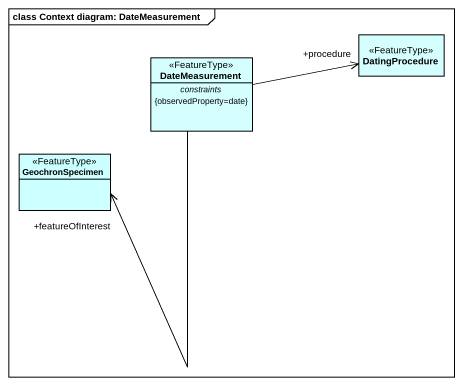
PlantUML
@startuml
mainframe class Context diagram: DateMeasurement
hide circle
hide empty members
class DatingProcedure <<FeatureType>> #D5FFFF
class DateMeasurement <<FeatureType>> #D5FFFF {
  -- constraints --
  {observedProperty=date}
}
class GeochronSpecimen <<FeatureType>> #CCFFFF
DateMeasurement -right-> "+procedure" DatingProcedure
DateMeasurement --> "+featureOfInterest" GeochronSpecimen
@enduml
